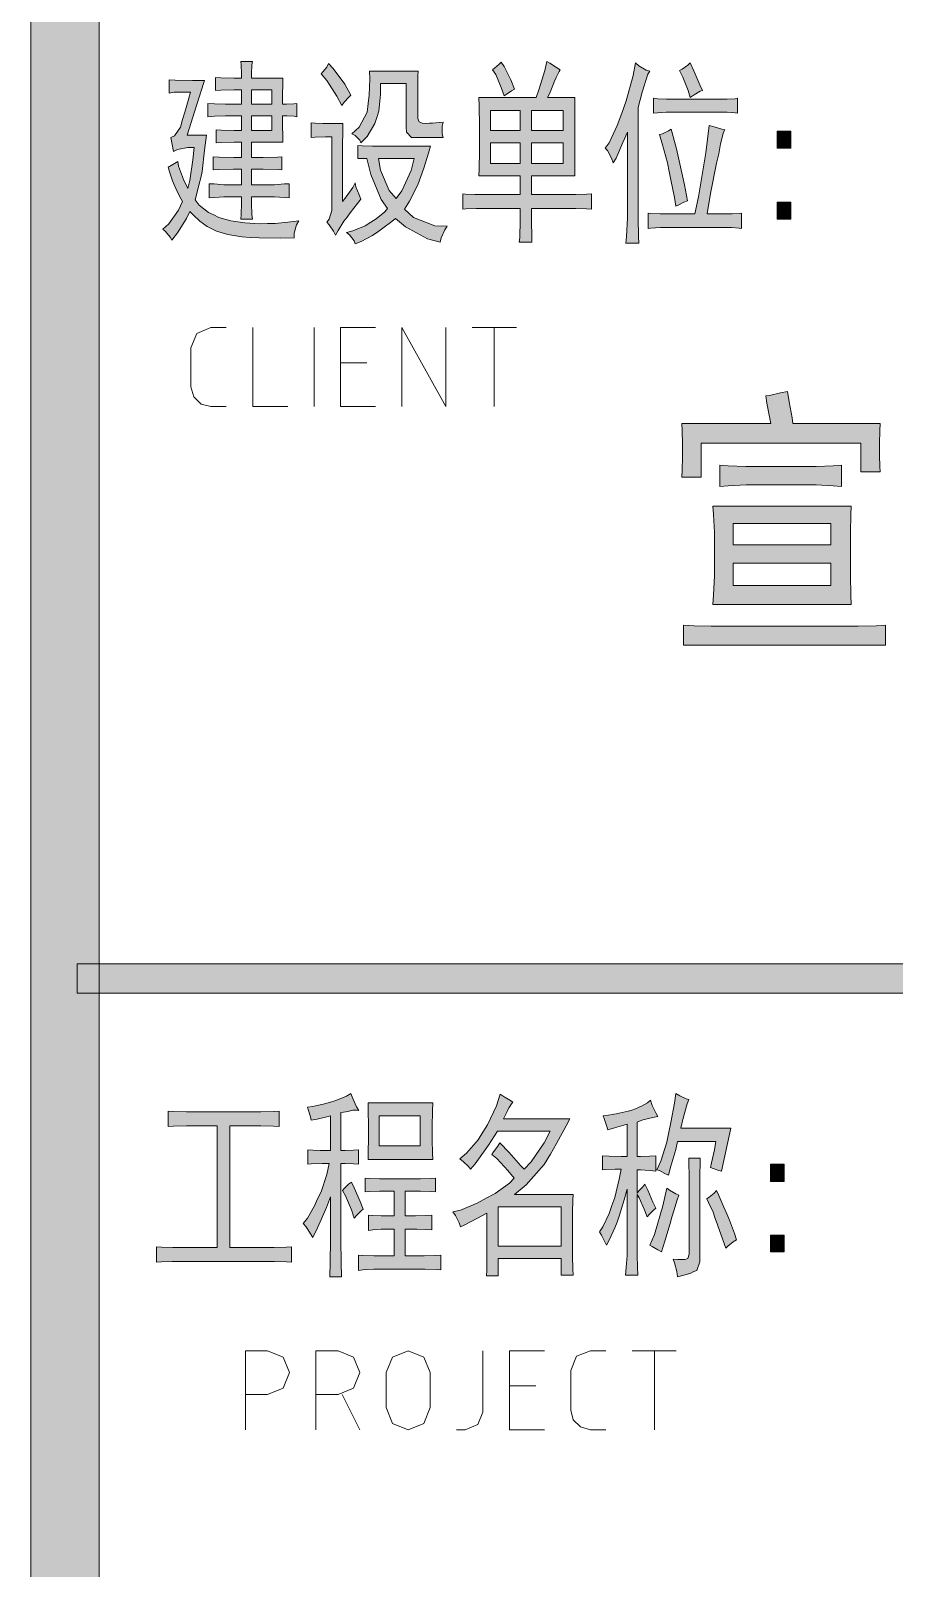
# Model space of a CAD drawing. Header units: millimetres. Extents: x -4415 to 173792, y -78716 to 47289.
# Drawn here: x 160225 to 162865, y -59659 to -54959 of the extents above; entities that cross this region are included whole.
import ezdxf

# ---------------------------------------------------------------- set-up
doc = ezdxf.new("R2010")
doc.units = ezdxf.units.MM

msp = doc.modelspace()

# ---------------------------------------------------------------- hatches: boundary and pattern name
h = msp.add_hatch(color=0)
h.dxf.hatch_style = 2
h.paths.add_polyline_path([(160434.1, -75715.9), (160224.8, -75715.9), (160224.8, 44288.1), (160434.1, 44288.1)])
h = msp.add_hatch(color=0)
h.paths.add_polyline_path([(160868.9, -55104.8), (160868.9, -55089.8), (160867.8, -55064), (160866.8, -55053.3), (160902.2, -55053.3), (160901.1, -55064), (160900, -55089.8), (160900, -55104.8), (160995.6, -55104.8), (160995.6, -55118.8), (160994.5, -55158.5), (160994.5, -55184.2), (161006.3, -55184.2), (161028.9, -55183.2), (161038.5, -55182.1), (161038.5, -55222.9), (161029.9, -55220.7), (161007.4, -55219.7), (160994.5, -55219.7), (160994.5, -55246.5), (160995.6, -55286.2), (160995.6, -55300.2), (160900, -55300.2), (160900, -55347.4), (160935.5, -55347.4), (160980.6, -55346.3), (160992.4, -55345.3), (160992.4, -55385), (160981.6, -55383.9), (160935.5, -55382.8), (160900, -55382.8), (160900, -55430.1), (160953.7, -55430.1), (160969.8, -55430.1), (161000.9, -55427.9), (161014.9, -55426.9), (161014.9, -55469.8), (161000.9, -55468.7), (160969.8, -55467.6), (160953.7, -55467.6), (160900, -55467.6), (160900, -55487), (160901.1, -55521.3), (160902.2, -55535.3), (160866.8, -55535.3), (160867.8, -55521.3), (160868.9, -55487), (160868.9, -55467.6), (160828.1, -55467.6), (160815.2, -55467.6), (160786.2, -55468.7), (160770.1, -55469.8), (160770.1, -55426.9), (160785.2, -55427.9), (160815.2, -55430.1), (160830.3, -55430.1), (160868.9, -55430.1), (160868.9, -55382.8), (160844.2, -55382.8), (160801.3, -55383.9), (160782, -55385), (160782, -55345.3), (160801.3, -55346.3), (160845.3, -55347.4), (160868.9, -55347.4), (160868.9, -55300.2), (160846.4, -55300.2), (160806.6, -55301.3), (160791.6, -55302.3), (160791.6, -55262.6), (160806.6, -55263.7), (160846.4, -55264.8), (160868.9, -55264.8), (160868.9, -55219.7), (160836.7, -55219.7), (160820.6, -55219.7), (160786.2, -55220.7), (160765.9, -55222.9), (160765.9, -55182.1), (160786.2, -55183.2), (160820.6, -55184.2), (160836.7, -55184.2), (160868.9, -55184.2), (160868.9, -55140.2), (160845.3, -55140.2), (160805.6, -55141.3), (160789.5, -55142.4), (160789.5, -55102.7), (160805.6, -55103.7), (160845.3, -55104.8)])
h.paths.add_polyline_path([(160962.3, -55264.8), (160962.3, -55219.7), (160900, -55219.7), (160900, -55264.8)])
h.paths.add_polyline_path([(160962.3, -55184.2), (160962.3, -55140.2), (160900, -55140.2), (160900, -55184.2)])
h = msp.add_hatch(color=0)
h.dxf.hatch_style = 2
h.paths.add_polyline_path([(161135.1, -55059.7), (161149.1, -55074.7), (161184.5, -55123.1), (161203.8, -55156.3), (161197.4, -55162.8), (161183.4, -55177.8), (161175.9, -55187.5), (161160.9, -55159.6), (161129.8, -55111.2), (161112.6, -55090.8), (161118, -55085.5), (161129.8, -55070.5)])
h = msp.add_hatch(color=0)
h.paths.add_polyline_path([(161887.7, -55163.8), (161887.7, -55403.2), (161755.6, -55403.2), (161755.6, -55460.1), (161871.6, -55460.1), (161890.9, -55460.1), (161925.2, -55459.1), (161939.2, -55458), (161939.2, -55505.2), (161924.2, -55504.1), (161890.9, -55503.1), (161871.6, -55503.1), (161755.6, -55503.1), (161755.6, -55539.6), (161756.7, -55591.1), (161756.7, -55606.1), (161718, -55606.1), (161720.2, -55591.1), (161721.3, -55539.6), (161721.3, -55503.1), (161607.5, -55503.1), (161586, -55503.1), (161554.9, -55504.1), (161545.2, -55505.2), (161545.2, -55458), (161553.8, -55459.1), (161582.8, -55460.1), (161603.2, -55460.1), (161721.3, -55460.1), (161721.3, -55403.2), (161594.6, -55403.2), (161595.7, -55383.9), (161596.7, -55325.9), (161596.7, -55288.4), (161596.7, -55250.8), (161595.7, -55188.5), (161594.6, -55163.8), (161769.6, -55163.8), (161779.2, -55137), (161796.4, -55081.2), (161802.8, -55053.3), (161811.4, -55058.6), (161831.8, -55071.5), (161843.6, -55079), (161840.4, -55084.4), (161830.8, -55102.7), (161825.4, -55115.5), (161821.1, -55127.3), (161810.4, -55152), (161805, -55163.8)])
h.paths.add_polyline_path([(161852.2, -55365.7), (161852.2, -55302.3), (161755.6, -55302.3), (161755.6, -55365.7)])
h.paths.add_polyline_path([(161852.2, -55264.8), (161852.2, -55203.6), (161755.6, -55203.6), (161755.6, -55264.8)])
h.paths.add_polyline_path([(161721.3, -55365.7), (161721.3, -55302.3), (161630, -55302.3), (161630, -55365.7)])
h.paths.add_polyline_path([(161721.3, -55264.8), (161721.3, -55203.6), (161630, -55203.6), (161630, -55264.8)])
h = msp.add_hatch(color=0)
h.dxf.hatch_style = 2
h.paths.add_polyline_path([(161663.3, -55055.4), (161671.9, -55068.3), (161692.3, -55109.1), (161704.1, -55138.1), (161694.4, -55143.5), (161678.3, -55154.2), (161671.9, -55158.5), (161663.3, -55132.7), (161646.1, -55093), (161636.5, -55079), (161642.9, -55073.7), (161656.9, -55061.9)])
h = msp.add_hatch(color=0)
h.dxf.hatch_style = 2
h.paths.add_polyline_path([(162117.4, -55083.3), (162110.9, -55091.9), (162093.8, -55146.7), (162082, -55193.9), (162082, -55493.4), (162082, -55531), (162083, -55589), (162084.1, -55608.3), (162044.4, -55608.3), (162046.5, -55587.9), (162048.7, -55531), (162048.7, -55495.6), (162048.7, -55269), (162034.7, -55301.3), (162014.3, -55348.5), (162005.7, -55363.5), (162000.4, -55348.5), (161987.5, -55325.9), (161981, -55318.4), (161992.9, -55302.3), (162017.5, -55248.7), (162031.5, -55211.1), (162045.5, -55173.5), (162065.9, -55096.2), (162073.4, -55057.6), (162084.1, -55067.2), (162106.6, -55080.1)])
h = msp.add_hatch(color=0)
h.dxf.hatch_style = 2
h.paths.add_polyline_path([(162240.8, -55057.6), (162251.6, -55082.3), (162269.8, -55125.2), (162278.4, -55142.4), (162270.9, -55144.5), (162252.6, -55155.3), (162240.8, -55163.8), (162234.4, -55142.4), (162218.3, -55101.6), (162207.6, -55081.2), (162216.1, -55076.9), (162233.3, -55065.1)])
h = msp.add_hatch(color=0)
h.dxf.hatch_style = 2
h.paths.add_polyline_path([(160756.2, -55111.2), (160753, -55120.9), (160726.1, -55204.6), (160702.5, -55278.7), (160761.6, -55278.7), (160756.2, -55324.9), (160748.7, -55389.3), (160744.4, -55408.6), (160740.1, -55426.9), (160731.5, -55461.2), (160727.2, -55476.2), (160740.1, -55492.3), (160768, -55514.9), (160784.1, -55522.4), (160800.2, -55529.9), (160836.7, -55540.6), (160858.2, -55543.9), (160879.6, -55547.1), (160924.7, -55549.2), (160948.3, -55548.2), (160972, -55548.2), (161020.3, -55543.9), (161043.9, -55540.6), (161037.4, -55552.5), (161029.9, -55578.2), (161029.9, -55592.2), (160989.1, -55593.2), (160922.6, -55592.2), (160895.7, -55591.1), (160870, -55589), (160827, -55582.5), (160809.9, -55577.1), (160792.7, -55571.8), (160763.7, -55557.8), (160753, -55549.2), (160742.2, -55541.7), (160721.8, -55522.4), (160711.1, -55511.7), (160701.4, -55533.1), (160673.5, -55577.1), (160656.4, -55599.7), (160651, -55590), (160637, -55572.8), (160628.4, -55566.4), (160646.7, -55549.2), (160676.8, -55507.4), (160688.6, -55481.6), (160681, -55467.6), (160668.2, -55441.9), (160662.8, -55430.1), (160658.5, -55418.3), (160648.8, -55390.4), (160644.5, -55375.3), (160648.8, -55374.3), (160663.9, -55365.7), (160674.6, -55359.2), (160676.8, -55373.2), (160691.8, -55414), (160704.7, -55441.9), (160711.1, -55417.2), (160720.8, -55353.9), (160724, -55316.3), (160704.7, -55316.3), (160673.5, -55322.7), (160661.7, -55328.1), (160653.1, -55286.2), (160663.9, -55280.9), (160682.1, -55254), (160688.6, -55230.4), (160696.1, -55207.9), (160707.9, -55166), (160713.2, -55146.7), (160696.1, -55146.7), (160662.8, -55147.7), (160647.8, -55149.9), (160647.8, -55109.1), (160666, -55110.2), (160719.7, -55111.2)])
h = msp.add_hatch(color=0)
h.dxf.hatch_style = 2
h.paths.add_polyline_path([(161403.5, -55286.2), (161388.5, -55286.2), (161373.4, -55269), (161372.4, -55252.9), (161372.4, -55120.9), (161294, -55120.9), (161294, -55154.2), (161288.6, -55205.7), (161283.3, -55225), (161276.8, -55243.3), (161253.2, -55283), (161233.9, -55302.3), (161230.7, -55293.7), (161216.7, -55279.8), (161206, -55274.4), (161228.5, -55254), (161253.2, -55207.9), (161256.4, -55182.1), (161259.7, -55156.3), (161261.8, -55107), (161260.7, -55083.3), (161408.9, -55083.3), (161407.8, -55097.3), (161407.8, -55132.7), (161407.8, -55154.2), (161407.8, -55217.5), (161407.8, -55227.2), (161412.1, -55237.9), (161417.5, -55240.1), (161421.8, -55242.2), (161435.7, -55243.3), (161444.3, -55242.2), (161452.9, -55242.2), (161473.3, -55240.1), (161485.1, -55239), (161482.9, -55250.8), (161482.9, -55274.4), (161485.1, -55286.2)])
h = msp.add_hatch(color=0)
h.dxf.hatch_style = 2
h.paths.add_polyline_path([(162338.5, -55168.1), (162353.6, -55168.1), (162378.2, -55167.1), (162385.8, -55166), (162385.8, -55211.1), (162378.2, -55210), (162353.6, -55207.9), (162336.4, -55207.9), (162178.6, -55207.9), (162166.8, -55207.9), (162141, -55210), (162128.1, -55211.1), (162128.1, -55166), (162142.1, -55167.1), (162167.8, -55168.1), (162178.6, -55168.1)])
h = msp.add_hatch(color=0)
h.dxf.hatch_style = 2
h.paths.add_polyline_path([(161179.1, -55243.3), (161179.1, -55264.8), (161178.1, -55312), (161178.1, -55337.8), (161178.1, -55481.6), (161188.8, -55467.6), (161209.2, -55438.7), (161216.7, -55424.7), (161218.9, -55436.5), (161228.5, -55461.2), (161233.9, -55474.1), (161223.2, -55488), (161201.7, -55516), (161192, -55528.8), (161182.4, -55541.7), (161164.1, -55569.6), (161156.6, -55584.7), (161150.2, -55571.8), (161137.3, -55552.5), (161129.8, -55544.9), (161137.3, -55535.3), (161144.8, -55508.4), (161144.8, -55491.3), (161144.8, -55284.1), (161125.5, -55284.1), (161094.3, -55285.2), (161082.5, -55286.2), (161082.5, -55241.1), (161094.3, -55242.2), (161118, -55243.3), (161129.8, -55243.3)])
h = msp.add_hatch(color=0)
h.dxf.hatch_style = 2
h.paths.add_polyline_path([(162347.1, -55262.6), (162342.8, -55269), (162333.2, -55305.5), (162327.8, -55335.6), (162321.3, -55364.6), (162303.1, -55456.9), (162292.4, -55519.2), (162352.5, -55519.2), (162368.6, -55519.2), (162392.2, -55518.1), (162397.6, -55517), (162397.6, -55564.3), (162390.1, -55563.2), (162367.5, -55561), (162352.5, -55561), (162172.1, -55561), (162149.6, -55561), (162119.5, -55563.2), (162112, -55564.3), (162112, -55517), (162119.5, -55518.1), (162148.5, -55519.2), (162168.9, -55519.2), (162254.8, -55519.2), (162266.6, -55467.6), (162288.1, -55332.4), (162298.8, -55248.7), (162313.8, -55252.9), (162337.4, -55260.5)])
h = msp.add_hatch(color=0)
h.dxf.hatch_style = 2
h.paths.add_polyline_path([(162182.9, -55260.5), (162199, -55320.6), (162223.7, -55430.1), (162232.2, -55479.5), (162221.5, -55483.7), (162204.3, -55492.3), (162196.8, -55495.6), (162192.5, -55468.7), (162181.8, -55415), (162176.4, -55389.3), (162171.1, -55363.5), (162156, -55307.7), (162147.4, -55276.6), (162156, -55274.4), (162174.3, -55265.8)])
h = msp.add_hatch(color=0)
h.dxf.hatch_style = 2
h.paths.add_polyline_path([(162547.9, -55318.4), (162507.1, -55318.4), (162507.1, -55266.9), (162547.9, -55266.9)])
h = msp.add_hatch(color=0)
h.paths.add_polyline_path([(161224.2, -55309.8), (161238.2, -55310.9), (161269.3, -55312), (161287.6, -55312), (161446.4, -55312), (161441.1, -55333.5), (161426.1, -55379.6), (161417.5, -55405.4), (161407.8, -55430.1), (161383.1, -55480.5), (161367, -55505.2), (161394.9, -55529.9), (161460.4, -55555.7), (161498, -55556.7), (161490.5, -55567.5), (161479.7, -55592.2), (161476.5, -55606.1), (161437.9, -55595.4), (161370.2, -55558.9), (161340.2, -55533.1), (161328.4, -55542.8), (161301.5, -55563.2), (161285.4, -55573.9), (161269.3, -55585.7), (161235, -55604), (161216.7, -55610.4), (161213.5, -55601.8), (161199.5, -55583.6), (161189.9, -55576.1), (161209.2, -55570.7), (161246.8, -55555.7), (161264, -55544.9), (161281.1, -55534.2), (161306.9, -55512.7), (161315.5, -55503.1), (161296.2, -55475.2), (161264, -55398.9), (161252.1, -55349.6), (161224.2, -55349.6)])
h.paths.add_polyline_path([(161342.3, -55471.9), (161359.5, -55448.3), (161387.4, -55387.1), (161397.1, -55349.6), (161287.6, -55349.6), (161294, -55386.1), (161320.8, -55447.3)])
h = msp.add_hatch(color=0)
h.dxf.hatch_style = 2
h.paths.add_polyline_path([(162547.9, -55535.3), (162507.1, -55535.3), (162507.1, -55483.7), (162547.9, -55483.7)])
h = msp.add_hatch(color=0)
h.dxf.hatch_style = 2
h.paths.add_polyline_path([(162538.2, -56062.4), (162543.6, -56093.5), (162552.1, -56142.9), (162554.3, -56160.1), (162821.6, -56160.1), (162820.5, -56181.5), (162819.4, -56222.3), (162819.4, -56240.6), (162819.4, -56257.7), (162820.5, -56291), (162821.6, -56308.2), (162762.6, -56308.2), (162762.6, -56220.2), (162274.1, -56220.2), (162274.1, -56324.3), (162215.1, -56324.3), (162216.1, -56302.8), (162217.2, -56262), (162217.2, -56243.8), (162217.2, -56223.4), (162216.1, -56181.5), (162215.1, -56160.1), (162487.7, -56160.1), (162483.4, -56139.7), (162474.9, -56097.8), (162471.6, -56075.2), (162483.4, -56074.2), (162516.7, -56066.7)])
h = msp.add_hatch(color=0)
h.dxf.hatch_style = 2
h.paths.add_polyline_path([(162600.5, -56291), (162626.2, -56291), (162677.7, -56288.9), (162703.5, -56287.8), (162703.5, -56352.2), (162677.7, -56350.1), (162626.2, -56347.9), (162600.5, -56347.9), (162441.6, -56347.9), (162411.5, -56347.9), (162356.8, -56350.1), (162331, -56352.2), (162331, -56287.8), (162356.8, -56288.9), (162410.4, -56291), (162438.4, -56291)])
h = msp.add_hatch(color=0)
h.paths.add_polyline_path([(162732.5, -56412.3), (162731.4, -56438.1), (162730.3, -56492.8), (162730.3, -56524), (162730.3, -56594.8), (162730.3, -56624.9), (162731.4, -56683.9), (162732.5, -56712.9), (162309.5, -56712.9), (162311.7, -56683.9), (162314.9, -56625.9), (162314.9, -56598), (162314.9, -56524), (162314.9, -56492.8), (162311.7, -56438.1), (162309.5, -56412.3)])
h.paths.add_polyline_path([(162670.2, -56654.9), (162670.2, -56587.3), (162371.8, -56587.3), (162371.8, -56654.9)])
h.paths.add_polyline_path([(162670.2, -56530.4), (162670.2, -56466), (162371.8, -56466), (162371.8, -56530.4)])
h = msp.add_hatch(color=0)
h.dxf.hatch_style = 2
h.paths.add_polyline_path([(162727.1, -56779.5), (162754, -56779.5), (162809.8, -56778.4), (162837.7, -56776.2), (162837.7, -56837.4), (162220.4, -56837.4), (162220.4, -56776.2), (162252.6, -56778.4), (162305.2, -56779.5), (162325.6, -56779.5)])
h = msp.add_hatch(color=0)
h.dxf.hatch_style = 2
h.paths.add_polyline_path([(160366.5, -57901.3), (160366.5, -57811.1), (170828.8, -57811.1), (170828.8, -57901.3)])
h = msp.add_hatch(color=0)
h.dxf.hatch_style = 2
h.paths.add_polyline_path([(161070.7, -58250.1), (161085.8, -58248), (161119, -58240.5), (161138.4, -58235.1), (161157.7, -58229.8), (161189.9, -58215.8), (161202.8, -58208.3), (161209.2, -58223.3), (161221, -58249.1), (161227.5, -58259.8), (161221, -58258.7), (161209.2, -58258.7), (161201.7, -58260.9), (161195.2, -58263), (161181.3, -58265.2), (161172.7, -58266.3), (161172.7, -58382.2), (161185.6, -58382.2), (161211.4, -58381.1), (161226.4, -58380), (161226.4, -58424.1), (161211.4, -58423), (161185.6, -58421.9), (161172.7, -58421.9), (161172.7, -58629.1), (161172.7, -58654.9), (161173.8, -58724.6), (161174.9, -58768.6), (161139.4, -58768.6), (161140.5, -58724.6), (161141.6, -58655.9), (161141.6, -58631.2), (161141.6, -58523.9), (161128.7, -58556.1), (161101.9, -58618.4), (161086.8, -58648.4), (161080.4, -58636.6), (161066.4, -58615.1), (161057.8, -58605.5), (161070.7, -58589.4), (161092.2, -58551.8), (161101.9, -58530.3), (161112.6, -58508.9), (161129.8, -58455.2), (161137.3, -58421.9), (161115.8, -58421.9), (161082.5, -58423), (161071.8, -58424.1), (161071.8, -58380), (161086.8, -58381.1), (161109.4, -58382.2), (161116.9, -58382.2), (161141.6, -58382.2), (161141.6, -58275.9), (161129.8, -58279.1), (161100.8, -58286.6), (161082.5, -58289.9), (161080.4, -58279.1), (161073.9, -58259.8)])
h = msp.add_hatch(color=0)
h.paths.add_polyline_path([(161698.7, -58234), (161694.4, -58239.4), (161686.9, -58251.2), (161683.7, -58257.7), (161681.5, -58263), (161674, -58277), (161669.7, -58285.6), (161872.6, -58285.6), (161861.9, -58307), (161831.8, -58360.7), (161813.6, -58392.9), (161794.3, -58425.1), (161739.5, -58487.4), (161704.1, -58516.4), (161883.4, -58516.4), (161882.3, -58533.6), (161881.2, -58570.1), (161881.2, -58589.4), (161881.2, -58686), (161881.2, -58705.3), (161882.3, -58745), (161883.4, -58763.3), (161845.8, -58763.3), (161845.8, -58711.8), (161653.6, -58711.8), (161653.6, -58765.4), (161618.2, -58765.4), (161619.3, -58749.3), (161619.3, -58711.8), (161619.3, -58690.3), (161619.3, -58573.3), (161590.3, -58589.4), (161549.5, -58610.8), (161538.8, -58615.1), (161534.5, -58603.3), (161523.7, -58580.8), (161515.2, -58570.1), (161538.8, -58564.7), (161589.2, -58543.2), (161617.1, -58528.2), (161645, -58513.2), (161688, -58482), (161703, -58467), (161683.7, -58443.4), (161649.3, -58406.9), (161634.3, -58394), (161639.7, -58386.5), (161652.6, -58369.3), (161659, -58358.6), (161686.9, -58388.6), (161723.4, -58429.4), (161733.1, -58439.1), (161754.5, -58416.5), (161794.3, -58358.6), (161812.5, -58323.1), (161651.5, -58323.1), (161624.6, -58366.1), (161583.9, -58423), (161568.8, -58439.1), (161563.5, -58431.6), (161547.4, -58416.5), (161536.6, -58408), (161557, -58390.8), (161592.4, -58350), (161606.4, -58326.4), (161621.4, -58303.8), (161648.3, -58245.9), (161660.1, -58210.4), (161671.9, -58217.9), (161691.2, -58229.8)])
h.paths.add_polyline_path([(161845.8, -58674.2), (161845.8, -58553.9), (161653.6, -58553.9), (161653.6, -58674.2)])
h = msp.add_hatch(color=0)
h.dxf.hatch_style = 2
h.paths.add_polyline_path([(162236.5, -58226.5), (162231.2, -58239.4), (162219.4, -58283.4), (162211.9, -58313.5), (162365.4, -58313.5), (162336.4, -58445.5), (162327.8, -58443.4), (162310.6, -58436.9), (162303.1, -58433.7), (162306.3, -58419.8), (162314.9, -58380), (162319.2, -58354.3), (162202.2, -58354.3), (162196.8, -58379), (162181.8, -58430.5), (162174.3, -58457.3), (162163.5, -58452), (162146.4, -58443.4), (162138.9, -58441.2), (162150.7, -58414.4), (162168.9, -58356.4), (162175.4, -58326.4), (162181.8, -58296.3), (162192.5, -58237.3), (162196.8, -58208.3), (162208.6, -58214.7), (162228, -58224.4)])
h = msp.add_hatch(color=0)
h.dxf.hatch_style = 2
h.paths.add_polyline_path([(160906.5, -58264.1), (160927.9, -58264.1), (160966.6, -58263), (160983.8, -58262), (160983.8, -58309.2), (160966.6, -58308.1), (160927.9, -58307), (160906.5, -58307), (160833.5, -58307), (160833.5, -58678.5), (160948.3, -58678.5), (160968.7, -58678.5), (161006.3, -58677.4), (161022.4, -58676.3), (161022.4, -58723.6), (161006.3, -58722.5), (160969.8, -58721.4), (160950.5, -58721.4), (160676.8, -58721.4), (160657.4, -58721.4), (160624.1, -58722.5), (160609.1, -58723.6), (160609.1, -58676.3), (160624.1, -58677.4), (160659.6, -58678.5), (160678.9, -58678.5), (160794.8, -58678.5), (160794.8, -58307), (160724, -58307), (160701.4, -58307), (160661.7, -58308.1), (160644.5, -58309.2), (160644.5, -58262), (160661.7, -58263), (160701.4, -58264.1), (160724, -58264.1)])
h = msp.add_hatch(color=0)
h.paths.add_polyline_path([(161454, -58236.2), (161452.9, -58262), (161451.8, -58309.2), (161451.8, -58330.7), (161451.8, -58350), (161452.9, -58390.8), (161454, -58410.1), (161256.4, -58410.1), (161256.4, -58387.6), (161257.5, -58345.7), (161257.5, -58325.3), (161257.5, -58306), (161256.4, -58260.9), (161256.4, -58236.2)])
h.paths.add_polyline_path([(161415.3, -58368.2), (161415.3, -58275.9), (161289.7, -58275.9), (161289.7, -58368.2)])
h = msp.add_hatch(color=0)
h.dxf.hatch_style = 2
h.paths.add_polyline_path([(161963.9, -58631.2), (161973.5, -58615.1), (161992.9, -58574.3), (162001.4, -58550.7), (162010, -58526), (162024, -58470.2), (162029.4, -58439.1), (162011.1, -58439.1), (161982.1, -58440.2), (161972.5, -58441.2), (161972.5, -58398.3), (161992.9, -58399.4), (162029.4, -58400.4), (162047.6, -58400.4), (162047.6, -58301.7), (162037.9, -58304.9), (162009, -58312.4), (161988.6, -58318.9), (161985.3, -58306), (161977.8, -58284.5), (161974.6, -58275.9), (161986.4, -58274.8), (162006.8, -58271.6), (162015.4, -58270.5), (162024, -58268.4), (162042.2, -58264.1), (162050.8, -58262), (162059.4, -58259.8), (162076.6, -58253.4), (162084.1, -58250.1), (162091.6, -58246.9), (162109.9, -58236.2), (162119.5, -58228.7), (162124.9, -58244.8), (162136.7, -58269.5), (162142.1, -58278.1), (162127, -58281.3), (162095.9, -58288.8), (162078.7, -58295.2), (162078.7, -58400.4), (162088.4, -58400.4), (162117.4, -58399.4), (162135.6, -58398.3), (162135.6, -58445.5), (162117.4, -58443.4), (162088.4, -58441.2), (162078.7, -58441.2), (162078.7, -58512.1), (162084.1, -58505.6), (162095.9, -58492.8), (162102.4, -58485.2), (162110.9, -58503.5), (162127, -58540), (162135.6, -58558.2), (162129.2, -58563.6), (162116.3, -58576.5), (162108.8, -58585.1), (162100.2, -58561.5), (162085.2, -58527.1), (162078.7, -58516.4), (162078.7, -58690.3), (162078.7, -58702.1), (162079.8, -58738.6), (162080.9, -58763.3), (162043.3, -58763.3), (162045.5, -58739.7), (162047.6, -58703.2), (162047.6, -58690.3), (162047.6, -58500.3), (162039, -58532.5), (162024, -58582.9), (162017.5, -58601.2), (162010, -58618.4), (161993.9, -58653.8), (161985.3, -58672), (161980, -58661.3), (161969.2, -58640.9)])
h = msp.add_hatch(color=0)
h.dxf.hatch_style = 2
h.paths.add_polyline_path([(162270.9, -58405.8), (162270.9, -58417.6), (162269.8, -58458.4), (162269.8, -58488.5), (162269.8, -58699.9), (162269.8, -58722.5), (162261.2, -58749.3), (162251.6, -58752.5), (162243, -58756.8), (162218.3, -58764.4), (162202.2, -58768.6), (162200, -58752.5), (162192.5, -58725.7), (162188.2, -58713.9), (162203.3, -58715), (162223.7, -58715), (162228, -58713.9), (162233.3, -58712.8), (162237.6, -58698.9), (162237.6, -58686), (162237.6, -58488.5), (162237.6, -58460.6), (162236.5, -58419.8), (162236.5, -58405.8)])
h = msp.add_hatch(color=0)
h.dxf.hatch_style = 2
h.paths.add_polyline_path([(162527.5, -58476.7), (162486.7, -58476.7), (162486.7, -58424.1), (162527.5, -58424.1)])
h = msp.add_hatch(color=0)
h.dxf.hatch_style = 2
h.paths.add_polyline_path([(161204.9, -58478.8), (161213.5, -58496), (161231.7, -58537.8), (161241.4, -58561.5), (161236, -58565.8), (161222.1, -58579.7), (161213.5, -58589.4), (161204.9, -58563.6), (161186.7, -58520.7), (161178.1, -58504.6), (161183.4, -58498.1), (161196.3, -58485.2)])
h = msp.add_hatch(color=0)
h.dxf.hatch_style = 2
h.paths.add_polyline_path([(161402.4, -58469.1), (161416.4, -58469.1), (161446.4, -58468.1), (161462.6, -58467), (161462.6, -58508.9), (161446.4, -58507.8), (161416.4, -58506.7), (161402.4, -58506.7), (161369.2, -58506.7), (161369.2, -58581.9), (161388.5, -58581.9), (161401.4, -58581.9), (161432.5, -58580.8), (161450.7, -58579.7), (161450.7, -58624.8), (161432.5, -58623.7), (161404.6, -58622.7), (161393.8, -58622.7), (161369.2, -58622.7), (161369.2, -58704.2), (161411, -58704.2), (161427.1, -58704.2), (161460.4, -58703.2), (161478.7, -58702.1), (161478.7, -58747.2), (161464.7, -58746.1), (161430.3, -58745), (161411, -58745), (161292.9, -58745), (161273.6, -58745), (161240.3, -58747.2), (161226.4, -58749.3), (161226.4, -58702.1), (161240.3, -58703.2), (161273.6, -58704.2), (161292.9, -58704.2), (161335.9, -58704.2), (161335.9, -58622.7), (161311.2, -58622.7), (161296.2, -58622.7), (161270.4, -58624.8), (161257.5, -58626.9), (161257.5, -58579.7), (161270.4, -58580.8), (161296.2, -58581.9), (161311.2, -58581.9), (161335.9, -58581.9), (161335.9, -58506.7), (161306.9, -58506.7), (161290.8, -58506.7), (161261.8, -58507.8), (161246.8, -58508.9), (161246.8, -58467), (161261.8, -58468.1), (161290.8, -58469.1), (161306.9, -58469.1)])
h = msp.add_hatch(color=0)
h.dxf.hatch_style = 2
h.paths.add_polyline_path([(162206.5, -58518.5), (162201.1, -58532.5), (162190.4, -58566.8), (162185, -58586.2), (162179.6, -58605.5), (162163.5, -58659.2), (162152.8, -58692.4), (162142.1, -58686), (162124.9, -58675.3), (162117.4, -58672), (162131.3, -58638.8), (162157.1, -58551.8), (162168.9, -58497.1), (162177.5, -58503.5), (162196.8, -58514.2)])
h = msp.add_hatch(color=0)
h.dxf.hatch_style = 2
h.paths.add_polyline_path([(162321.3, -58504.6), (162327.8, -58519.6), (162343.9, -58555), (162352.5, -58575.4), (162361.1, -58594.7), (162376.1, -58635.5), (162382.5, -58654.9), (162371.8, -58661.3), (162355.7, -58674.2), (162349.3, -58680.6), (162340.7, -58654.9), (162324.6, -58609.8), (162317.1, -58590.4), (162310.6, -58571.1), (162296.7, -58541.1), (162291.3, -58530.3), (162298.8, -58525), (162313.8, -58512.1)])
h = msp.add_hatch(color=0)
h.dxf.hatch_style = 2
h.paths.add_polyline_path([(162527.5, -58692.4), (162486.7, -58692.4), (162486.7, -58640.9), (162527.5, -58640.9)])

# ---------------------------------------------------------------- linework, layer by layer
at = {"color": 0, "lineweight": 0}
for points in [[(160434.1, -75715.9), (160224.8, -75715.9), (160224.8, 44288.1), (160434.1, 44288.1)], [(160868.9, -55104.8), (160868.9, -55089.8), (160867.8, -55064), (160866.8, -55053.3), (160902.2, -55053.3), (160901.1, -55064), (160900, -55089.8), (160900, -55104.8), (160995.6, -55104.8), (160995.6, -55118.8), (160994.5, -55158.5), (160994.5, -55184.2), (161006.3, -55184.2), (161028.9, -55183.2), (161038.5, -55182.1), (161038.5, -55222.9), (161029.9, -55220.7), (161007.4, -55219.7), (160994.5, -55219.7), (160994.5, -55246.5), (160995.6, -55286.2), (160995.6, -55300.2), (160900, -55300.2), (160900, -55347.4), (160935.5, -55347.4), (160980.6, -55346.3), (160992.4, -55345.3), (160992.4, -55385), (160981.6, -55383.9), (160935.5, -55382.8), (160900, -55382.8), (160900, -55430.1), (160953.7, -55430.1), (160969.8, -55430.1), (161000.9, -55427.9), (161014.9, -55426.9), (161014.9, -55469.8), (161000.9, -55468.7), (160969.8, -55467.6), (160953.7, -55467.6), (160900, -55467.6), (160900, -55487), (160901.1, -55521.3), (160902.2, -55535.3), (160866.8, -55535.3), (160867.8, -55521.3), (160868.9, -55487), (160868.9, -55467.6), (160828.1, -55467.6), (160815.2, -55467.6), (160786.2, -55468.7), (160770.1, -55469.8), (160770.1, -55426.9), (160785.2, -55427.9), (160815.2, -55430.1), (160830.3, -55430.1), (160868.9, -55430.1), (160868.9, -55382.8), (160844.2, -55382.8), (160801.3, -55383.9), (160782, -55385), (160782, -55345.3), (160801.3, -55346.3), (160845.3, -55347.4), (160868.9, -55347.4), (160868.9, -55300.2), (160846.4, -55300.2), (160806.6, -55301.3), (160791.6, -55302.3), (160791.6, -55262.6), (160806.6, -55263.7), (160846.4, -55264.8), (160868.9, -55264.8), (160868.9, -55219.7), (160836.7, -55219.7), (160820.6, -55219.7), (160786.2, -55220.7), (160765.9, -55222.9), (160765.9, -55182.1), (160786.2, -55183.2), (160820.6, -55184.2), (160836.7, -55184.2), (160868.9, -55184.2), (160868.9, -55140.2), (160845.3, -55140.2), (160805.6, -55141.3), (160789.5, -55142.4), (160789.5, -55102.7), (160805.6, -55103.7), (160845.3, -55104.8)], [(161135.1, -55059.7), (161149.1, -55074.7), (161184.5, -55123.1), (161203.8, -55156.3), (161197.4, -55162.8), (161183.4, -55177.8), (161175.9, -55187.5), (161160.9, -55159.6), (161129.8, -55111.2), (161112.6, -55090.8), (161118, -55085.5), (161129.8, -55070.5)], [(161887.7, -55163.8), (161887.7, -55403.2), (161755.6, -55403.2), (161755.6, -55460.1), (161871.6, -55460.1), (161890.9, -55460.1), (161925.2, -55459.1), (161939.2, -55458), (161939.2, -55505.2), (161924.2, -55504.1), (161890.9, -55503.1), (161871.6, -55503.1), (161755.6, -55503.1), (161755.6, -55539.6), (161756.7, -55591.1), (161756.7, -55606.1), (161718, -55606.1), (161720.2, -55591.1), (161721.3, -55539.6), (161721.3, -55503.1), (161607.5, -55503.1), (161586, -55503.1), (161554.9, -55504.1), (161545.2, -55505.2), (161545.2, -55458), (161553.8, -55459.1), (161582.8, -55460.1), (161603.2, -55460.1), (161721.3, -55460.1), (161721.3, -55403.2), (161594.6, -55403.2), (161595.7, -55383.9), (161596.7, -55325.9), (161596.7, -55288.4), (161596.7, -55250.8), (161595.7, -55188.5), (161594.6, -55163.8), (161769.6, -55163.8), (161779.2, -55137), (161796.4, -55081.2), (161802.8, -55053.3), (161811.4, -55058.6), (161831.8, -55071.5), (161843.6, -55079), (161840.4, -55084.4), (161830.8, -55102.7), (161825.4, -55115.5), (161821.1, -55127.3), (161810.4, -55152), (161805, -55163.8)], [(161663.3, -55055.4), (161671.9, -55068.3), (161692.3, -55109.1), (161704.1, -55138.1), (161694.4, -55143.5), (161678.3, -55154.2), (161671.9, -55158.5), (161663.3, -55132.7), (161646.1, -55093), (161636.5, -55079), (161642.9, -55073.7), (161656.9, -55061.9)], [(162117.4, -55083.3), (162110.9, -55091.9), (162093.8, -55146.7), (162082, -55193.9), (162082, -55493.4), (162082, -55531), (162083, -55589), (162084.1, -55608.3), (162044.4, -55608.3), (162046.5, -55587.9), (162048.7, -55531), (162048.7, -55495.6), (162048.7, -55269), (162034.7, -55301.3), (162014.3, -55348.5), (162005.7, -55363.5), (162000.4, -55348.5), (161987.5, -55325.9), (161981, -55318.4), (161992.9, -55302.3), (162017.5, -55248.7), (162031.5, -55211.1), (162045.5, -55173.5), (162065.9, -55096.2), (162073.4, -55057.6), (162084.1, -55067.2), (162106.6, -55080.1)], [(162240.8, -55057.6), (162251.6, -55082.3), (162269.8, -55125.2), (162278.4, -55142.4), (162270.9, -55144.5), (162252.6, -55155.3), (162240.8, -55163.8), (162234.4, -55142.4), (162218.3, -55101.6), (162207.6, -55081.2), (162216.1, -55076.9), (162233.3, -55065.1)], [(160756.2, -55111.2), (160753, -55120.9), (160726.1, -55204.6), (160702.5, -55278.7), (160761.6, -55278.7), (160756.2, -55324.9), (160748.7, -55389.3), (160744.4, -55408.6), (160740.1, -55426.9), (160731.5, -55461.2), (160727.2, -55476.2), (160740.1, -55492.3), (160768, -55514.9), (160784.1, -55522.4), (160800.2, -55529.9), (160836.7, -55540.6), (160858.2, -55543.9), (160879.6, -55547.1), (160924.7, -55549.2), (160948.3, -55548.2), (160972, -55548.2), (161020.3, -55543.9), (161043.9, -55540.6), (161037.4, -55552.5), (161029.9, -55578.2), (161029.9, -55592.2), (160989.1, -55593.2), (160922.6, -55592.2), (160895.7, -55591.1), (160870, -55589), (160827, -55582.5), (160809.9, -55577.1), (160792.7, -55571.8), (160763.7, -55557.8), (160753, -55549.2), (160742.2, -55541.7), (160721.8, -55522.4), (160711.1, -55511.7), (160701.4, -55533.1), (160673.5, -55577.1), (160656.4, -55599.7), (160651, -55590), (160637, -55572.8), (160628.4, -55566.4), (160646.7, -55549.2), (160676.8, -55507.4), (160688.6, -55481.6), (160681, -55467.6), (160668.2, -55441.9), (160662.8, -55430.1), (160658.5, -55418.3), (160648.8, -55390.4), (160644.5, -55375.3), (160648.8, -55374.3), (160663.9, -55365.7), (160674.6, -55359.2), (160676.8, -55373.2), (160691.8, -55414), (160704.7, -55441.9), (160711.1, -55417.2), (160720.8, -55353.9), (160724, -55316.3), (160704.7, -55316.3), (160673.5, -55322.7), (160661.7, -55328.1), (160653.1, -55286.2), (160663.9, -55280.9), (160682.1, -55254), (160688.6, -55230.4), (160696.1, -55207.9), (160707.9, -55166), (160713.2, -55146.7), (160696.1, -55146.7), (160662.8, -55147.7), (160647.8, -55149.9), (160647.8, -55109.1), (160666, -55110.2), (160719.7, -55111.2)], [(161403.5, -55286.2), (161388.5, -55286.2), (161373.4, -55269), (161372.4, -55252.9), (161372.4, -55120.9), (161294, -55120.9), (161294, -55154.2), (161288.6, -55205.7), (161283.3, -55225), (161276.8, -55243.3), (161253.2, -55283), (161233.9, -55302.3), (161230.7, -55293.7), (161216.7, -55279.8), (161206, -55274.4), (161228.5, -55254), (161253.2, -55207.9), (161256.4, -55182.1), (161259.7, -55156.3), (161261.8, -55107), (161260.7, -55083.3), (161408.9, -55083.3), (161407.8, -55097.3), (161407.8, -55132.7), (161407.8, -55154.2), (161407.8, -55217.5), (161407.8, -55227.2), (161412.1, -55237.9), (161417.5, -55240.1), (161421.8, -55242.2), (161435.7, -55243.3), (161444.3, -55242.2), (161452.9, -55242.2), (161473.3, -55240.1), (161485.1, -55239), (161482.9, -55250.8), (161482.9, -55274.4), (161485.1, -55286.2)], [(160962.3, -55184.2), (160962.3, -55140.2), (160900, -55140.2), (160900, -55184.2)], [(162338.5, -55168.1), (162353.6, -55168.1), (162378.2, -55167.1), (162385.8, -55166), (162385.8, -55211.1), (162378.2, -55210), (162353.6, -55207.9), (162336.4, -55207.9), (162178.6, -55207.9), (162166.8, -55207.9), (162141, -55210), (162128.1, -55211.1), (162128.1, -55166), (162142.1, -55167.1), (162167.8, -55168.1), (162178.6, -55168.1)], [(160962.3, -55264.8), (160962.3, -55219.7), (160900, -55219.7), (160900, -55264.8)], [(161721.3, -55264.8), (161721.3, -55203.6), (161630, -55203.6), (161630, -55264.8)], [(161852.2, -55264.8), (161852.2, -55203.6), (161755.6, -55203.6), (161755.6, -55264.8)], [(161179.1, -55243.3), (161179.1, -55264.8), (161178.1, -55312), (161178.1, -55337.8), (161178.1, -55481.6), (161188.8, -55467.6), (161209.2, -55438.7), (161216.7, -55424.7), (161218.9, -55436.5), (161228.5, -55461.2), (161233.9, -55474.1), (161223.2, -55488), (161201.7, -55516), (161192, -55528.8), (161182.4, -55541.7), (161164.1, -55569.6), (161156.6, -55584.7), (161150.2, -55571.8), (161137.3, -55552.5), (161129.8, -55544.9), (161137.3, -55535.3), (161144.8, -55508.4), (161144.8, -55491.3), (161144.8, -55284.1), (161125.5, -55284.1), (161094.3, -55285.2), (161082.5, -55286.2), (161082.5, -55241.1), (161094.3, -55242.2), (161118, -55243.3), (161129.8, -55243.3)], [(162347.1, -55262.6), (162342.8, -55269), (162333.2, -55305.5), (162327.8, -55335.6), (162321.3, -55364.6), (162303.1, -55456.9), (162292.4, -55519.2), (162352.5, -55519.2), (162368.6, -55519.2), (162392.2, -55518.1), (162397.6, -55517), (162397.6, -55564.3), (162390.1, -55563.2), (162367.5, -55561), (162352.5, -55561), (162172.1, -55561), (162149.6, -55561), (162119.5, -55563.2), (162112, -55564.3), (162112, -55517), (162119.5, -55518.1), (162148.5, -55519.2), (162168.9, -55519.2), (162254.8, -55519.2), (162266.6, -55467.6), (162288.1, -55332.4), (162298.8, -55248.7), (162313.8, -55252.9), (162337.4, -55260.5)], [(162182.9, -55260.5), (162199, -55320.6), (162223.7, -55430.1), (162232.2, -55479.5), (162221.5, -55483.7), (162204.3, -55492.3), (162196.8, -55495.6), (162192.5, -55468.7), (162181.8, -55415), (162176.4, -55389.3), (162171.1, -55363.5), (162156, -55307.7), (162147.4, -55276.6), (162156, -55274.4), (162174.3, -55265.8)], [(162547.9, -55318.4), (162507.1, -55318.4), (162507.1, -55266.9), (162547.9, -55266.9)], [(161224.2, -55309.8), (161238.2, -55310.9), (161269.3, -55312), (161287.6, -55312), (161446.4, -55312), (161441.1, -55333.5), (161426.1, -55379.6), (161417.5, -55405.4), (161407.8, -55430.1), (161383.1, -55480.5), (161367, -55505.2), (161394.9, -55529.9), (161460.4, -55555.7), (161498, -55556.7), (161490.5, -55567.5), (161479.7, -55592.2), (161476.5, -55606.1), (161437.9, -55595.4), (161370.2, -55558.9), (161340.2, -55533.1), (161328.4, -55542.8), (161301.5, -55563.2), (161285.4, -55573.9), (161269.3, -55585.7), (161235, -55604), (161216.7, -55610.4), (161213.5, -55601.8), (161199.5, -55583.6), (161189.9, -55576.1), (161209.2, -55570.7), (161246.8, -55555.7), (161264, -55544.9), (161281.1, -55534.2), (161306.9, -55512.7), (161315.5, -55503.1), (161296.2, -55475.2), (161264, -55398.9), (161252.1, -55349.6), (161224.2, -55349.6)], [(161721.3, -55365.7), (161721.3, -55302.3), (161630, -55302.3), (161630, -55365.7)], [(161852.2, -55365.7), (161852.2, -55302.3), (161755.6, -55302.3), (161755.6, -55365.7)], [(161342.3, -55471.9), (161359.5, -55448.3), (161387.4, -55387.1), (161397.1, -55349.6), (161287.6, -55349.6), (161294, -55386.1), (161320.8, -55447.3)], [(162547.9, -55535.3), (162507.1, -55535.3), (162507.1, -55483.7), (162547.9, -55483.7)], [(162538.2, -56062.4), (162543.6, -56093.5), (162552.1, -56142.9), (162554.3, -56160.1), (162821.6, -56160.1), (162820.5, -56181.5), (162819.4, -56222.3), (162819.4, -56240.6), (162819.4, -56257.7), (162820.5, -56291), (162821.6, -56308.2), (162762.6, -56308.2), (162762.6, -56220.2), (162274.1, -56220.2), (162274.1, -56324.3), (162215.1, -56324.3), (162216.1, -56302.8), (162217.2, -56262), (162217.2, -56243.8), (162217.2, -56223.4), (162216.1, -56181.5), (162215.1, -56160.1), (162487.7, -56160.1), (162483.4, -56139.7), (162474.9, -56097.8), (162471.6, -56075.2), (162483.4, -56074.2), (162516.7, -56066.7)], [(162600.5, -56291), (162626.2, -56291), (162677.7, -56288.9), (162703.5, -56287.8), (162703.5, -56352.2), (162677.7, -56350.1), (162626.2, -56347.9), (162600.5, -56347.9), (162441.6, -56347.9), (162411.5, -56347.9), (162356.8, -56350.1), (162331, -56352.2), (162331, -56287.8), (162356.8, -56288.9), (162410.4, -56291), (162438.4, -56291)], [(162732.5, -56412.3), (162731.4, -56438.1), (162730.3, -56492.8), (162730.3, -56524), (162730.3, -56594.8), (162730.3, -56624.9), (162731.4, -56683.9), (162732.5, -56712.9), (162309.5, -56712.9), (162311.7, -56683.9), (162314.9, -56625.9), (162314.9, -56598), (162314.9, -56524), (162314.9, -56492.8), (162311.7, -56438.1), (162309.5, -56412.3)], [(162670.2, -56530.4), (162670.2, -56466), (162371.8, -56466), (162371.8, -56530.4)], [(162670.2, -56654.9), (162670.2, -56587.3), (162371.8, -56587.3), (162371.8, -56654.9)], [(162727.1, -56779.5), (162754, -56779.5), (162809.8, -56778.4), (162837.7, -56776.2), (162837.7, -56837.4), (162220.4, -56837.4), (162220.4, -56776.2), (162252.6, -56778.4), (162305.2, -56779.5), (162325.6, -56779.5)], [(160366.5, -57901.3), (160366.5, -57811.1), (170828.8, -57811.1), (170828.8, -57901.3)], [(161070.7, -58250.1), (161085.8, -58248), (161119, -58240.5), (161138.4, -58235.1), (161157.7, -58229.8), (161189.9, -58215.8), (161202.8, -58208.3), (161209.2, -58223.3), (161221, -58249.1), (161227.5, -58259.8), (161221, -58258.7), (161209.2, -58258.7), (161201.7, -58260.9), (161195.2, -58263), (161181.3, -58265.2), (161172.7, -58266.3), (161172.7, -58382.2), (161185.6, -58382.2), (161211.4, -58381.1), (161226.4, -58380), (161226.4, -58424.1), (161211.4, -58423), (161185.6, -58421.9), (161172.7, -58421.9), (161172.7, -58629.1), (161172.7, -58654.9), (161173.8, -58724.6), (161174.9, -58768.6), (161139.4, -58768.6), (161140.5, -58724.6), (161141.6, -58655.9), (161141.6, -58631.2), (161141.6, -58523.9), (161128.7, -58556.1), (161101.9, -58618.4), (161086.8, -58648.4), (161080.4, -58636.6), (161066.4, -58615.1), (161057.8, -58605.5), (161070.7, -58589.4), (161092.2, -58551.8), (161101.9, -58530.3), (161112.6, -58508.9), (161129.8, -58455.2), (161137.3, -58421.9), (161115.8, -58421.9), (161082.5, -58423), (161071.8, -58424.1), (161071.8, -58380), (161086.8, -58381.1), (161109.4, -58382.2), (161116.9, -58382.2), (161141.6, -58382.2), (161141.6, -58275.9), (161129.8, -58279.1), (161100.8, -58286.6), (161082.5, -58289.9), (161080.4, -58279.1), (161073.9, -58259.8)], [(161698.7, -58234), (161694.4, -58239.4), (161686.9, -58251.2), (161683.7, -58257.7), (161681.5, -58263), (161674, -58277), (161669.7, -58285.6), (161872.6, -58285.6), (161861.9, -58307), (161831.8, -58360.7), (161813.6, -58392.9), (161794.3, -58425.1), (161739.5, -58487.4), (161704.1, -58516.4), (161883.4, -58516.4), (161882.3, -58533.6), (161881.2, -58570.1), (161881.2, -58589.4), (161881.2, -58686), (161881.2, -58705.3), (161882.3, -58745), (161883.4, -58763.3), (161845.8, -58763.3), (161845.8, -58711.8), (161653.6, -58711.8), (161653.6, -58765.4), (161618.2, -58765.4), (161619.3, -58749.3), (161619.3, -58711.8), (161619.3, -58690.3), (161619.3, -58573.3), (161590.3, -58589.4), (161549.5, -58610.8), (161538.8, -58615.1), (161534.5, -58603.3), (161523.7, -58580.8), (161515.2, -58570.1), (161538.8, -58564.7), (161589.2, -58543.2), (161617.1, -58528.2), (161645, -58513.2), (161688, -58482), (161703, -58467), (161683.7, -58443.4), (161649.3, -58406.9), (161634.3, -58394), (161639.7, -58386.5), (161652.6, -58369.3), (161659, -58358.6), (161686.9, -58388.6), (161723.4, -58429.4), (161733.1, -58439.1), (161754.5, -58416.5), (161794.3, -58358.6), (161812.5, -58323.1), (161651.5, -58323.1), (161624.6, -58366.1), (161583.9, -58423), (161568.8, -58439.1), (161563.5, -58431.6), (161547.4, -58416.5), (161536.6, -58408), (161557, -58390.8), (161592.4, -58350), (161606.4, -58326.4), (161621.4, -58303.8), (161648.3, -58245.9), (161660.1, -58210.4), (161671.9, -58217.9), (161691.2, -58229.8)], [(162236.5, -58226.5), (162231.2, -58239.4), (162219.4, -58283.4), (162211.9, -58313.5), (162365.4, -58313.5), (162336.4, -58445.5), (162327.8, -58443.4), (162310.6, -58436.9), (162303.1, -58433.7), (162306.3, -58419.8), (162314.9, -58380), (162319.2, -58354.3), (162202.2, -58354.3), (162196.8, -58379), (162181.8, -58430.5), (162174.3, -58457.3), (162163.5, -58452), (162146.4, -58443.4), (162138.9, -58441.2), (162150.7, -58414.4), (162168.9, -58356.4), (162175.4, -58326.4), (162181.8, -58296.3), (162192.5, -58237.3), (162196.8, -58208.3), (162208.6, -58214.7), (162228, -58224.4)], [(160906.5, -58264.1), (160927.9, -58264.1), (160966.6, -58263), (160983.8, -58262), (160983.8, -58309.2), (160966.6, -58308.1), (160927.9, -58307), (160906.5, -58307), (160833.5, -58307), (160833.5, -58678.5), (160948.3, -58678.5), (160968.7, -58678.5), (161006.3, -58677.4), (161022.4, -58676.3), (161022.4, -58723.6), (161006.3, -58722.5), (160969.8, -58721.4), (160950.5, -58721.4), (160676.8, -58721.4), (160657.4, -58721.4), (160624.1, -58722.5), (160609.1, -58723.6), (160609.1, -58676.3), (160624.1, -58677.4), (160659.6, -58678.5), (160678.9, -58678.5), (160794.8, -58678.5), (160794.8, -58307), (160724, -58307), (160701.4, -58307), (160661.7, -58308.1), (160644.5, -58309.2), (160644.5, -58262), (160661.7, -58263), (160701.4, -58264.1), (160724, -58264.1)], [(161454, -58236.2), (161452.9, -58262), (161451.8, -58309.2), (161451.8, -58330.7), (161451.8, -58350), (161452.9, -58390.8), (161454, -58410.1), (161256.4, -58410.1), (161256.4, -58387.6), (161257.5, -58345.7), (161257.5, -58325.3), (161257.5, -58306), (161256.4, -58260.9), (161256.4, -58236.2)], [(161963.9, -58631.2), (161973.5, -58615.1), (161992.9, -58574.3), (162001.4, -58550.7), (162010, -58526), (162024, -58470.2), (162029.4, -58439.1), (162011.1, -58439.1), (161982.1, -58440.2), (161972.5, -58441.2), (161972.5, -58398.3), (161992.9, -58399.4), (162029.4, -58400.4), (162047.6, -58400.4), (162047.6, -58301.7), (162037.9, -58304.9), (162009, -58312.4), (161988.6, -58318.9), (161985.3, -58306), (161977.8, -58284.5), (161974.6, -58275.9), (161986.4, -58274.8), (162006.8, -58271.6), (162015.4, -58270.5), (162024, -58268.4), (162042.2, -58264.1), (162050.8, -58262), (162059.4, -58259.8), (162076.6, -58253.4), (162084.1, -58250.1), (162091.6, -58246.9), (162109.9, -58236.2), (162119.5, -58228.7), (162124.9, -58244.8), (162136.7, -58269.5), (162142.1, -58278.1), (162127, -58281.3), (162095.9, -58288.8), (162078.7, -58295.2), (162078.7, -58400.4), (162088.4, -58400.4), (162117.4, -58399.4), (162135.6, -58398.3), (162135.6, -58445.5), (162117.4, -58443.4), (162088.4, -58441.2), (162078.7, -58441.2), (162078.7, -58512.1), (162084.1, -58505.6), (162095.9, -58492.8), (162102.4, -58485.2), (162110.9, -58503.5), (162127, -58540), (162135.6, -58558.2), (162129.2, -58563.6), (162116.3, -58576.5), (162108.8, -58585.1), (162100.2, -58561.5), (162085.2, -58527.1), (162078.7, -58516.4), (162078.7, -58690.3), (162078.7, -58702.1), (162079.8, -58738.6), (162080.9, -58763.3), (162043.3, -58763.3), (162045.5, -58739.7), (162047.6, -58703.2), (162047.6, -58690.3), (162047.6, -58500.3), (162039, -58532.5), (162024, -58582.9), (162017.5, -58601.2), (162010, -58618.4), (161993.9, -58653.8), (161985.3, -58672), (161980, -58661.3), (161969.2, -58640.9)], [(161415.3, -58368.2), (161415.3, -58275.9), (161289.7, -58275.9), (161289.7, -58368.2)], [(162270.9, -58405.8), (162270.9, -58417.6), (162269.8, -58458.4), (162269.8, -58488.5), (162269.8, -58699.9), (162269.8, -58722.5), (162261.2, -58749.3), (162251.6, -58752.5), (162243, -58756.8), (162218.3, -58764.4), (162202.2, -58768.6), (162200, -58752.5), (162192.5, -58725.7), (162188.2, -58713.9), (162203.3, -58715), (162223.7, -58715), (162228, -58713.9), (162233.3, -58712.8), (162237.6, -58698.9), (162237.6, -58686), (162237.6, -58488.5), (162237.6, -58460.6), (162236.5, -58419.8), (162236.5, -58405.8)], [(162527.5, -58476.7), (162486.7, -58476.7), (162486.7, -58424.1), (162527.5, -58424.1)], [(161204.9, -58478.8), (161213.5, -58496), (161231.7, -58537.8), (161241.4, -58561.5), (161236, -58565.8), (161222.1, -58579.7), (161213.5, -58589.4), (161204.9, -58563.6), (161186.7, -58520.7), (161178.1, -58504.6), (161183.4, -58498.1), (161196.3, -58485.2)], [(161402.4, -58469.1), (161416.4, -58469.1), (161446.4, -58468.1), (161462.6, -58467), (161462.6, -58508.9), (161446.4, -58507.8), (161416.4, -58506.7), (161402.4, -58506.7), (161369.2, -58506.7), (161369.2, -58581.9), (161388.5, -58581.9), (161401.4, -58581.9), (161432.5, -58580.8), (161450.7, -58579.7), (161450.7, -58624.8), (161432.5, -58623.7), (161404.6, -58622.7), (161393.8, -58622.7), (161369.2, -58622.7), (161369.2, -58704.2), (161411, -58704.2), (161427.1, -58704.2), (161460.4, -58703.2), (161478.7, -58702.1), (161478.7, -58747.2), (161464.7, -58746.1), (161430.3, -58745), (161411, -58745), (161292.9, -58745), (161273.6, -58745), (161240.3, -58747.2), (161226.4, -58749.3), (161226.4, -58702.1), (161240.3, -58703.2), (161273.6, -58704.2), (161292.9, -58704.2), (161335.9, -58704.2), (161335.9, -58622.7), (161311.2, -58622.7), (161296.2, -58622.7), (161270.4, -58624.8), (161257.5, -58626.9), (161257.5, -58579.7), (161270.4, -58580.8), (161296.2, -58581.9), (161311.2, -58581.9), (161335.9, -58581.9), (161335.9, -58506.7), (161306.9, -58506.7), (161290.8, -58506.7), (161261.8, -58507.8), (161246.8, -58508.9), (161246.8, -58467), (161261.8, -58468.1), (161290.8, -58469.1), (161306.9, -58469.1)], [(162206.5, -58518.5), (162201.1, -58532.5), (162190.4, -58566.8), (162185, -58586.2), (162179.6, -58605.5), (162163.5, -58659.2), (162152.8, -58692.4), (162142.1, -58686), (162124.9, -58675.3), (162117.4, -58672), (162131.3, -58638.8), (162157.1, -58551.8), (162168.9, -58497.1), (162177.5, -58503.5), (162196.8, -58514.2)], [(162321.3, -58504.6), (162327.8, -58519.6), (162343.9, -58555), (162352.5, -58575.4), (162361.1, -58594.7), (162376.1, -58635.5), (162382.5, -58654.9), (162371.8, -58661.3), (162355.7, -58674.2), (162349.3, -58680.6), (162340.7, -58654.9), (162324.6, -58609.8), (162317.1, -58590.4), (162310.6, -58571.1), (162296.7, -58541.1), (162291.3, -58530.3), (162298.8, -58525), (162313.8, -58512.1)], [(161845.8, -58674.2), (161845.8, -58553.9), (161653.6, -58553.9), (161653.6, -58674.2)], [(162527.5, -58692.4), (162486.7, -58692.4), (162486.7, -58640.9), (162527.5, -58640.9)]]:
    msp.add_lwpolyline(points, close=True, dxfattribs=at)
for points in [[(160775.5, -55867), (160732.6, -55885.2), (160714.3, -55928.2)], [(160775.5, -55867), (160822.7, -55867)], [(160903.3, -55867), (160903.3, -56108.5), (161010.6, -56108.5)], [(161091.1, -56108.5), (161091.1, -55867)], [(161279, -56108.5), (161171.6, -56108.5), (161171.6, -55867), (161279, -55867)], [(161359.5, -56108.5), (161359.5, -55867), (161493.7, -56108.5), (161493.7, -55867)], [(161574.2, -55867), (161709.5, -55867)], [(161641.8, -56108.5), (161641.8, -55867)], [(160714.3, -56048.4), (160714.3, -55928.2)], [(161252.1, -55974.3), (161171.6, -55974.3)], [(160714.3, -56048.4), (160722.9, -56078.5), (160745.5, -56101), (160775.5, -56108.5)], [(160822.7, -56108.5), (160775.5, -56108.5)], [(160881.8, -59235.6), (160881.8, -58994.1), (160948.3, -58994.1)], [(160948.3, -59128.3), (160996.7, -59108.9), (161016, -59060.6), (160996.7, -59013.4), (160948.3, -58994.1)], [(161096.5, -59235.6), (161096.5, -58994.1), (161164.1, -58994.1)], [(161164.1, -59128.3), (161211.4, -59108.9), (161230.7, -59060.6), (161211.4, -59013.4), (161164.1, -58994.1)], [(161445.4, -59060.6), (161426.1, -59013.4), (161378.8, -58994.1), (161330.5, -59013.4), (161311.2, -59060.6)], [(161606.4, -59181.9), (161606.4, -58994.1)], [(161795.3, -59235.6), (161688, -59235.6), (161688, -58994.1), (161795.3, -58994.1)], [(161936, -58994.1), (161893, -59011.3), (161875.8, -59054.2)], [(161936, -58994.1), (161983.2, -58994.1)], [(162063.7, -58994.1), (162197.9, -58994.1)], [(162131.3, -59235.6), (162131.3, -58994.1)], [(161311.2, -59168), (161311.2, -59060.6)], [(161445.4, -59060.6), (161445.4, -59168)], [(161875.8, -59175.5), (161875.8, -59054.2)], [(161768.5, -59101.4), (161688, -59101.4)], [(160948.3, -59128.3), (160881.8, -59128.3)], [(161164.1, -59128.3), (161096.5, -59128.3)], [(161177, -59128.3), (161230.7, -59235.6)], [(161311.2, -59168), (161330.5, -59216.3), (161378.8, -59235.6), (161426.1, -59216.3), (161445.4, -59168)], [(161552.7, -59235.6), (161591.4, -59219.5), (161606.4, -59181.9)], [(161875.8, -59175.5), (161883.4, -59205.6), (161905.9, -59227), (161936, -59235.6)], [(161525.9, -59235.6), (161552.7, -59235.6)], [(161983.2, -59235.6), (161936, -59235.6)]]:
    msp.add_lwpolyline(points, dxfattribs=at)

doc.saveas('drawing.dxf')
